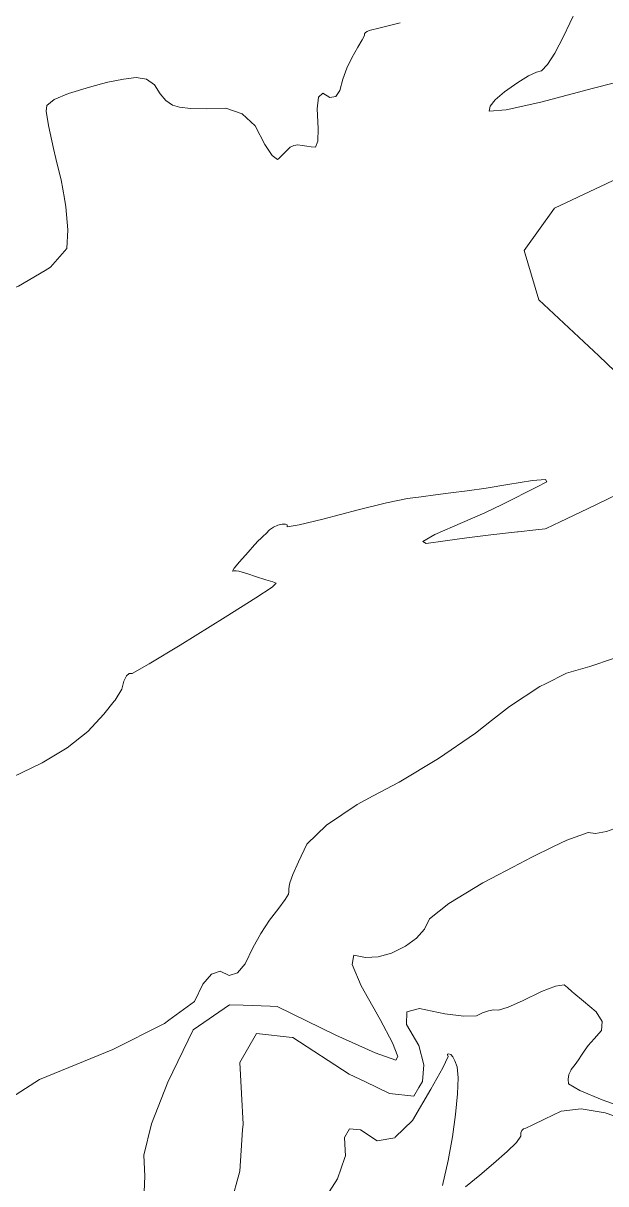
# Model space of a CAD drawing. Header units: inches. Extents: x 1337389 to 1347141, y 407035 to 414577.
# Drawn here: x 1343262 to 1343835, y 411760 to 412902 of the extents above; entities that cross this region are included whole.
import ezdxf

# ---------------------------------------------------------------- set-up
doc = ezdxf.new("R2010")
doc.units = ezdxf.units.IN
doc.header["$MEASUREMENT"] = 0
doc.layers.add('Topo', color=7, linetype='Continuous', lineweight=15, true_color=0x459900)

msp = doc.modelspace()

# ---------------------------------------------------------------- linework, layer by layer
at = {"layer": 'Topo'}
for p, q in [((1343293.71, 412768.6921, 735), (1343294.4478, 412765.6859, 735)), ((1343722.4691, 412060.1761, 750), (1343743.795, 412071.486, 750)), ((1343478.171, 411935.5152, 750), (1343504.8809, 411934.5682, 750))]:
    msp.add_line(p, q, dxfattribs=at)
for points, elevation in [([(1343806.0139, 412914.739), (1343793.7731, 412888.579), (1343785.2638, 412872.271), (1343777.973, 412861.0139), (1343771.8981, 412854.8059), (1343767.0411, 412853.648), (1343759.3621, 412849.8019), (1343748.8629, 412843.2669), (1343735.543, 412834.0431), (1343726.391, 412826.2701), (1343721.406, 412819.9459), (1343720.59, 412815.0708), (1343737.281, 412816.419), (1343771.479, 412823.99), (1343823.1839, 412837.7819), (1343862.026, 412847.7689), (1343882.4689, 412852.6319)], 740), ([(1343513.333, 412768.6921), (1343515.325, 412770.6541), (1343518.4681, 412773.7169), (1343521.5649, 412776.7029), (1343524.6159, 412779.61), (1343528.1149, 412781.3611), (1343532.0619, 412781.9561), (1343536.4569, 412781.3951), (1343540.7941, 412780.815), (1343545.0737, 412780.2149), (1343549.297, 412779.596), (1343551.681, 412785.6171), (1343552.2272, 412798.278), (1343550.9341, 412817.577), (1343552.4171, 412829.0812), (1343556.6761, 412832.7889), (1343563.7099, 412828.7001), (1343569.32, 412829.6402), (1343573.5071, 412835.609), (1343576.2701, 412846.6059), (1343580.1548, 412857.3371), (1343585.162, 412867.803), (1343591.2919, 412878.0041), (1343595.4392, 412885.297), (1343597.6051, 412889.6841), (1343597.7889, 412891.163), (1343598.6509, 412892.439), (1343600.191, 412893.511), (1343602.4099, 412894.379), (1343613.2788, 412897.196), (1343632.8, 412901.9611)], 735), ([(1343338.797, 412841.9901), (1343345.0491, 412843.6158), (1343360.3601, 412846.7801), (1343372.9239, 412848.409), (1343383.1081, 412846.5341), (1343390.912, 412841.156), (1343396.3369, 412832.273), (1343402.2239, 412825.6329), (1343408.5739, 412821.236), (1343415.387, 412819.0811), (1343426.4299, 412817.8531), (1343441.7029, 412817.5521), (1343461.206, 412818.1789), (1343477.345, 412812.5491), (1343490.1221, 412800.6608), (1343499.534, 412782.5162), (1343506.872, 412771.4668), (1343510.5659, 412768.6921)], 735), ([(1343293.71, 412768.6921), (1343291.292, 412778.536), (1343286.428, 412800.985), (1343284.2718, 412815.0581), (1343284.8221, 412820.755), (1343292.1249, 412826.6311), (1343306.1812, 412832.685), (1343326.9891, 412838.918), (1343338.797, 412841.9901)], 735), ([(1343294.4478, 412765.6859), (1343298.8622, 412747.7118), (1343302.1428, 412729.2899)], 735), ([(1343513.333, 412768.6921), (1343512.136, 412767.5131), (1343510.5659, 412768.6921)], 735), ([(1343888.4931, 412768.6921), (1343859.4491, 412754.8031), (1343784.845, 412719.7081), (1343754.7999, 412677.925), (1343769.3161, 412629.453), (1343828.393, 412574.2928), (1343867.4529, 412536.939), (1343872.0158, 412532.2548)], 740), ([(1343302.1428, 412729.2899), (1343303.617, 412721.0171), (1343305.558, 412698.4529), (1343304.6831, 412680.0191), (1343288.4469, 412661.583), (1343283.181, 412658.5101)], 735), ([(1343283.181, 412658.5101), (1343256.8489, 412643.1459), (1343209.8901, 412624.707), (1343177.5591, 412610.344), (1343159.8568, 412600.0549), (1343156.7821, 412593.8411), (1343154.507, 412589.2378), (1343153.0299, 412586.2471), (1343152.352, 412584.8679), (1343153.847, 412582.9081), (1343157.5151, 412580.3659), (1343163.3558, 412577.2431), (1343167.7959, 412574.8719), (1343170.8339, 412573.252), (1343172.471, 412572.3829), (1343171.1891, 412567.8581), (1343168.796, 412563.1989)], 735), ([(1343748.46, 412401.2379), (1343722.1619, 412398.2771), (1343698.398, 412395.3739), (1343677.2101, 412392.5349), (1343658.5959, 412389.7609), (1343655.205, 412391.7999), (1343667.036, 412398.6541), (1343694.09, 412410.3221), (1343716.1149, 412420.129), (1343733.1131, 412428.0738), (1343745.082, 412434.158), (1343756.4181, 412439.9241), (1343767.1198, 412445.372), (1343777.1891, 412450.503), (1343775.827, 412452.6051), (1343763.0359, 412451.6789), (1343738.8149, 412447.723), (1343717.365, 412444.401), (1343698.688, 412441.713), (1343682.7819, 412439.6589), (1343667.6968, 412437.712), (1343653.431, 412435.8729), (1343639.9849, 412434.142), (1343619.38, 412429.8668), (1343591.615, 412423.0498), (1343556.6899, 412413.6899), (1343533.354, 412408.066), (1343521.608, 412406.1769), (1343521.4499, 412408.0239), (1343519.8401, 412408.9021), (1343516.7778, 412408.8081), (1343512.2629, 412407.745), (1343508.0991, 412405.8851), (1343504.2859, 412403.2281), (1343500.824, 412399.774), (1343497.854, 412396.8821), (1343495.378, 412394.552), (1343493.3939, 412392.784), (1343489.2669, 412388.3838), (1343482.996, 412381.351), (1343474.5831, 412371.6849), (1343469.4931, 412365.399), (1343467.724, 412362.4932), (1343469.279, 412362.9669), (1343471.3741, 412362.972), (1343474.0091, 412362.509), (1343477.1861, 412361.5772), (1343482.6791, 412359.8718), (1343490.4902, 412357.393), (1343500.6179, 412354.1411), (1343507.3559, 412351.9679), (1343510.7039, 412350.8741), (1343510.6618, 412350.8599), (1343509.9949, 412350.2041), (1343508.702, 412348.905), (1343506.784, 412346.9631), (1343490.7468, 412336.4499), (1343460.5901, 412317.3643), (1343416.3142, 412289.7069), (1343385.781, 412271.269), (1343368.9889, 412262.049), (1343365.9399, 412262.0468), (1343363.2169, 412259.4741), (1343360.819, 412254.33), (1343358.7479, 412246.616), (1343352.1332, 412235.8041), (1343351.206, 412234.6482)], 740), ([(1343857.5008, 412443.0928), (1343817.417, 412423.837), (1343790.4169, 412410.959), (1343776.502, 412404.4579), (1343775.6711, 412404.334), (1343766.3381, 412403.2621), (1343749.0099, 412401.3008)], 740), ([(1343749.0099, 412401.3008), (1343748.501, 412401.2431), (1343748.46, 412401.2379)], 740), ([(1343775.9848, 412251.7749), (1343796.7739, 412262.156), (1343819.604, 412268.8501), (1343842.951, 412276.635), (1343866.815, 412285.511), (1343889.19, 412294.6579)], 745), ([(1343722.823, 412215.5859), (1343740.4151, 412229.3091), (1343770.3779, 412248.9761), (1343775.9848, 412251.7749)], 745), ([(1343351.206, 412234.6482), (1343340.973, 412221.8961), (1343325.268, 412204.8911), (1343305.036, 412188.898), (1343280.2779, 412173.9181), (1343250.9918, 412159.951), (1343250.2878, 412159.525)], 740), ([(1343606.152, 412141.361), (1343631.9621, 412155.0492), (1343670.7351, 412178.4019), (1343706.8858, 412203.155), (1343722.823, 412215.5859)], 745), ([(1343404.9331, 411920.7061), (1343430.3179, 411939.022), (1343438.6299, 411956.184), (1343447.0641, 411966.214), (1343455.6211, 411969.11), (1343464.3, 411964.8732), (1343472.5383, 411967.2521), (1343480.3352, 411976.248), (1343487.6912, 411991.8592), (1343495.6721, 412006.181), (1343504.275, 412019.2109), (1343513.5029, 412030.9521), (1343519.7068, 412039.515), (1343522.8859, 412044.902), (1343523.04, 412047.1131), (1343523.2809, 412049.7011), (1343523.6092, 412052.667), (1343524.023, 412056.011), (1343527.047, 412063.994), (1343532.681, 412076.6171), (1343540.9259, 412093.88), (1343560.2218, 412112.706), (1343590.5669, 412133.0961), (1343606.152, 412141.361)], 745), ([(1343783.7069, 412091.586), (1343796.8641, 412097.9071), (1343817.8481, 412105.5889), (1343825.3209, 412104.3828), (1343836.151, 412106.457), (1343850.3382, 412111.811), (1343867.8831, 412120.4451), (1343880.1549, 412125.7021), (1343887.1539, 412127.5822), (1343888.8808, 412126.0851), (1343895.454, 412120.5931)], 750), ([(1343743.795, 412071.486), (1343762.369, 412081.3359), (1343783.7069, 412091.586)], 750), ([(1343586.8721, 411983.1819), (1343587.1391, 411984.9051), (1343598.7359, 411982.463), (1343611.106, 411983.1139), (1343624.2483, 411986.8571), (1343638.163, 411993.692), (1343649.0261, 412001.57), (1343656.8371, 412010.4911), (1343661.5958, 412020.4541), (1343680.7711, 412035.582), (1343714.3611, 412055.876), (1343722.4691, 412060.1761)], 750), ([(1343504.8809, 411934.5682), (1343511.6239, 411934.3291), (1343569.3371, 411906.1549), (1343608.3709, 411888.5557), (1343628.724, 411881.531), (1343630.396, 411885.08), (1343625.2301, 411898.415), (1343613.226, 411921.5349), (1343594.3838, 411954.4411), (1343585.6881, 411975.5639), (1343586.8721, 411983.1819)], 750), ([(1343802.1668, 411948.8201), (1343797.4731, 411952.783), (1343794.2551, 411955.5721), (1343785.812, 411954.3321), (1343772.1432, 411949.063), (1343753.2479, 411939.7649), (1343739.075, 411933.6261), (1343729.623, 411930.6469), (1343724.8919, 411930.8279), (1343719.6879, 411929.9408), (1343714.0102, 411927.9871), (1343707.859, 411924.965), (1343695.4619, 411924.698), (1343676.818, 411927.1841), (1343651.9281, 411932.4251), (1343639.3379, 411928.9279), (1343639.047, 411916.6939), (1343651.0551, 411895.7218), (1343656.2718, 411876.967), (1343654.6969, 411860.4268), (1343651.257, 411854.537)], 755), ([(1343800.9679, 411871.3069), (1343801.3509, 411872.103), (1343805.0911, 411877.093), (1343808.4301, 411881.8001), (1343811.3668, 411886.226), (1343813.9033, 411890.3689), (1343818.0319, 411895.8079), (1343823.753, 411902.544), (1343831.0678, 411910.575), (1343831.756, 411919.4171), (1343825.8181, 411929.0689), (1343813.255, 411939.5309), (1343803.8059, 411947.436), (1343802.1668, 411948.8201)], 755), ([(1343355.5671, 411708.7609), (1343356.2271, 411709.3003), (1343365.142, 411718.8311), (1343367.2509, 411725.0652), (1343370.1021, 411730.9521), (1343373.697, 411736.49), (1343378.0339, 411741.681), (1343380.5819, 411751.976), (1343381.3381, 411767.375), (1343380.3038, 411787.8771), (1343387.9079, 411818.671), (1343404.15, 411859.7539), (1343429.0299, 411911.1279), (1343464.854, 411935.9871), (1343478.171, 411935.5152)], 750), ([(1343231.306, 411832.828), (1343277.6289, 411862.348), (1343349.8182, 411892.1041), (1343400.7139, 411917.662), (1343404.9331, 411920.7061)], 745), ([(1343526.3519, 411903.881), (1343491.412, 411907.577), (1343475.0039, 411879.1651), (1343476.5451, 411848.6141)], 755), ([(1343598.5699, 411860.054), (1343582.6241, 411867.78), (1343527.2849, 411903.7821), (1343526.3519, 411903.881)], 755), ([(1343674.5751, 411758.1081), (1343679.987, 411782.7109), (1343684.2319, 411805.9518), (1343687.313, 411827.829), (1343689.227, 411848.3429), (1343689.7819, 411864.001), (1343688.9768, 411874.8031), (1343686.8129, 411880.7501), (1343684.691, 411884.8581), (1343682.611, 411887.1258), (1343680.5727, 411887.555), (1343679.487, 411887.363), (1343679.3549, 411886.551), (1343680.1769, 411885.116), (1343674.719, 411873.88), (1343662.982, 411852.8411), (1343644.967, 411821.9999), (1343628.0519, 411805.652)], 760), ([(1343651.257, 411854.537), (1343646.3301, 411846.1029), (1343622.3061, 411848.554), (1343598.5699, 411860.054)], 755), ([(1343864.3279, 411831.0419), (1343831.7791, 411842.435), (1343809.899, 411851.507), (1343798.6899, 411858.257), (1343798.1509, 411862.685), (1343799.038, 411867.301), (1343800.9679, 411871.3069)], 755), ([(1343476.5451, 411848.6141), (1343478.0613, 411818.5482), (1343477.704, 411812.9901)], 755), ([(1343862.3491, 411820.11), (1343834.8649, 411829.73), (1343811.158, 411833.4791), (1343791.2279, 411831.355), (1343775.0761, 411823.36), (1343763.516, 411817.7819), (1343756.5492, 411814.6221), (1343754.1739, 411813.8789), (1343752.587, 411812.2789), (1343751.7859, 411809.8221), (1343751.7719, 411806.509), (1343747.275, 411800.4169), (1343738.2961, 411791.5481), (1343724.833, 411779.9021), (1343711.169, 411768.2761), (1343697.302, 411756.6719)], 760), ([(1343477.704, 411812.9901), (1343475.0851, 411772.1351), (1343466.076, 411739.9289), (1343451.033, 411721.9281), (1343442.0851, 411708.141)], 755), ([(1343628.0519, 411805.652), (1343627.4188, 411805.0411), (1343610.3381, 411801.9662), (1343593.7249, 411812.774), (1343582.956, 411813.914), (1343578.0301, 411805.3841), (1343578.652, 411793.052)], 760), ([(1343578.652, 411793.052), (1343578.948, 411787.1861), (1343578.3659, 411785.55)], 760), ([(1343578.3659, 411785.55), (1343570.9772, 411764.7841), (1343554.1178, 411738.1769), (1343528.37, 411707.3651), (1343507.033, 411674.4889), (1343506.371, 411673.122)], 760)]:
    msp.add_lwpolyline(points, dxfattribs=dict(at, elevation=elevation))

doc.saveas('drawing.dxf')
